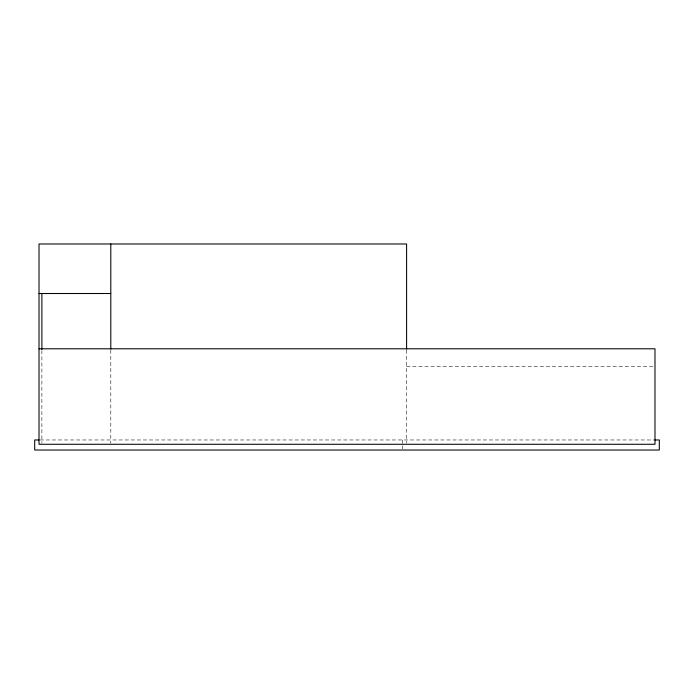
<?xml version="1.0" encoding="UTF-8"?>
<svg xmlns="http://www.w3.org/2000/svg" width="694" height="694" viewBox="0 0 694 694"><rect width="100%" height="100%" fill="white"/><g stroke="black" fill="none" stroke-linecap="round" stroke-linejoin="round"><path stroke-width="0.52" stroke-dasharray="3.47 2.6" d="M406.589 366.744L653.913 366.744M40.087 439.97L653.913 439.97M406.589 350.08L406.589 443.206M402.277 439.97L402.277 445.001M402.277 445.713L402.277 448.949M110.797 350.08L110.797 443.197M41.883 350.591L41.883 443.206"/><path stroke-width="1.04" d="M39.011 293.51L110.797 293.51M39.011 348.796L654.989 348.796L654.989 444.281L39.011 444.281L39.011 243.976L406.589 243.976L406.589 349.004M39.011 439.97L34.7 439.97L34.7 450.024L659.3 450.024L659.3 439.97L654.989 439.97M110.797 243.976L110.797 349.004M41.883 293.51L41.883 349.516"/></g></svg>
